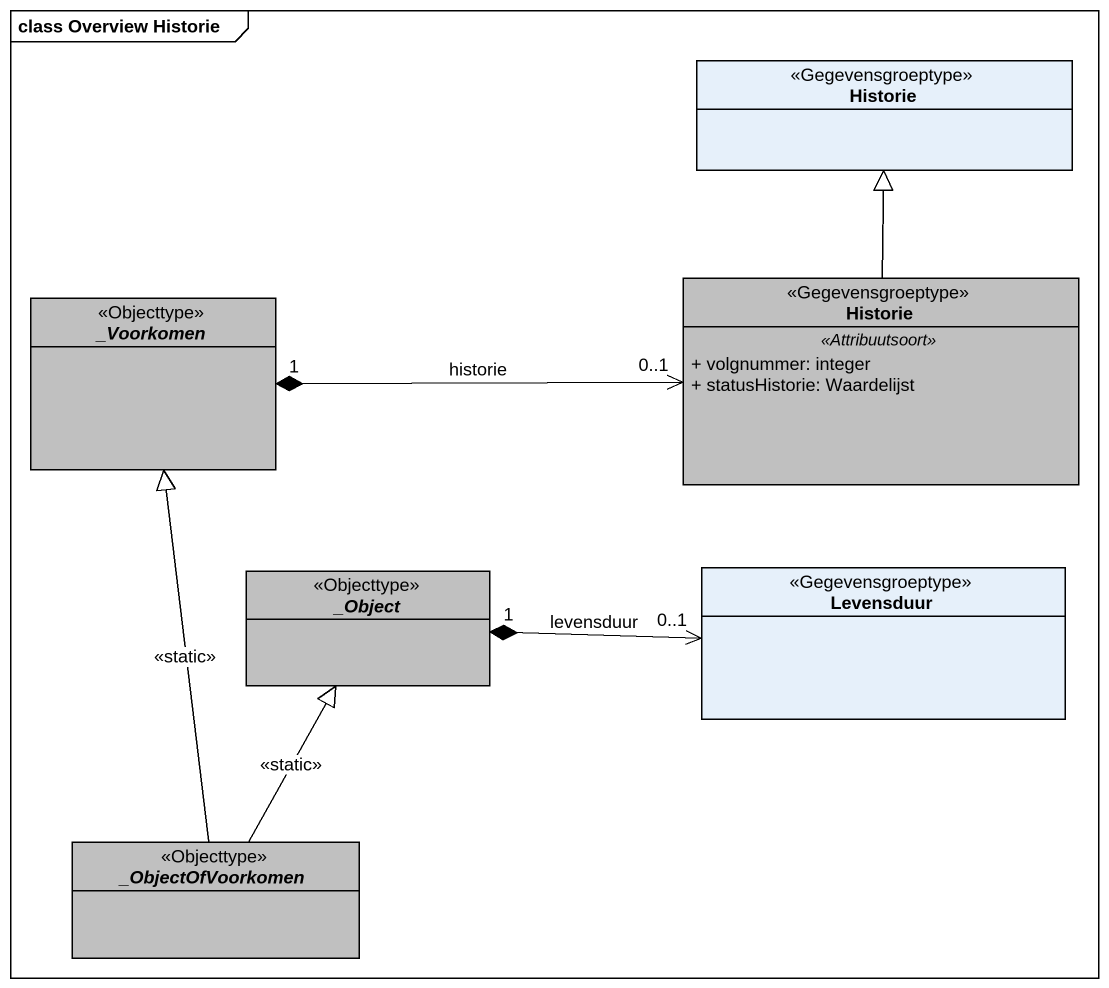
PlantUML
@startuml
mainframe class Overview Historie
hide circle
hide empty members
skinparam classAttributeIconSize 0
class Historie <<Gegevensgroeptype>>
class "Historie" as Historie_2 <<Gegevensgroeptype>> #C0C0C0 {
  .. <<Attribuutsoort>> ..
  + volgnummer: integer
  + statusHistorie: Waardelijst
}
abstract class "_Voorkomen" as Voorkomen <<Objecttype>> #C0C0C0
abstract class "_Object" as Object_ <<Objecttype>> #C0C0C0
class Levensduur <<Gegevensgroeptype>>
abstract class "_ObjectOfVoorkomen" as ObjectOfVoorkomen <<Objecttype>> #C0C0C0
Historie_2 -up-|> Historie
Voorkomen "1" *-right-> "0..1" Historie_2 : historie
Object_ "1" *-right-> "0..1" Levensduur : levensduur
ObjectOfVoorkomen -up-|> Voorkomen : <<static>>
ObjectOfVoorkomen -up-|> Object_ : <<static>>
@enduml
